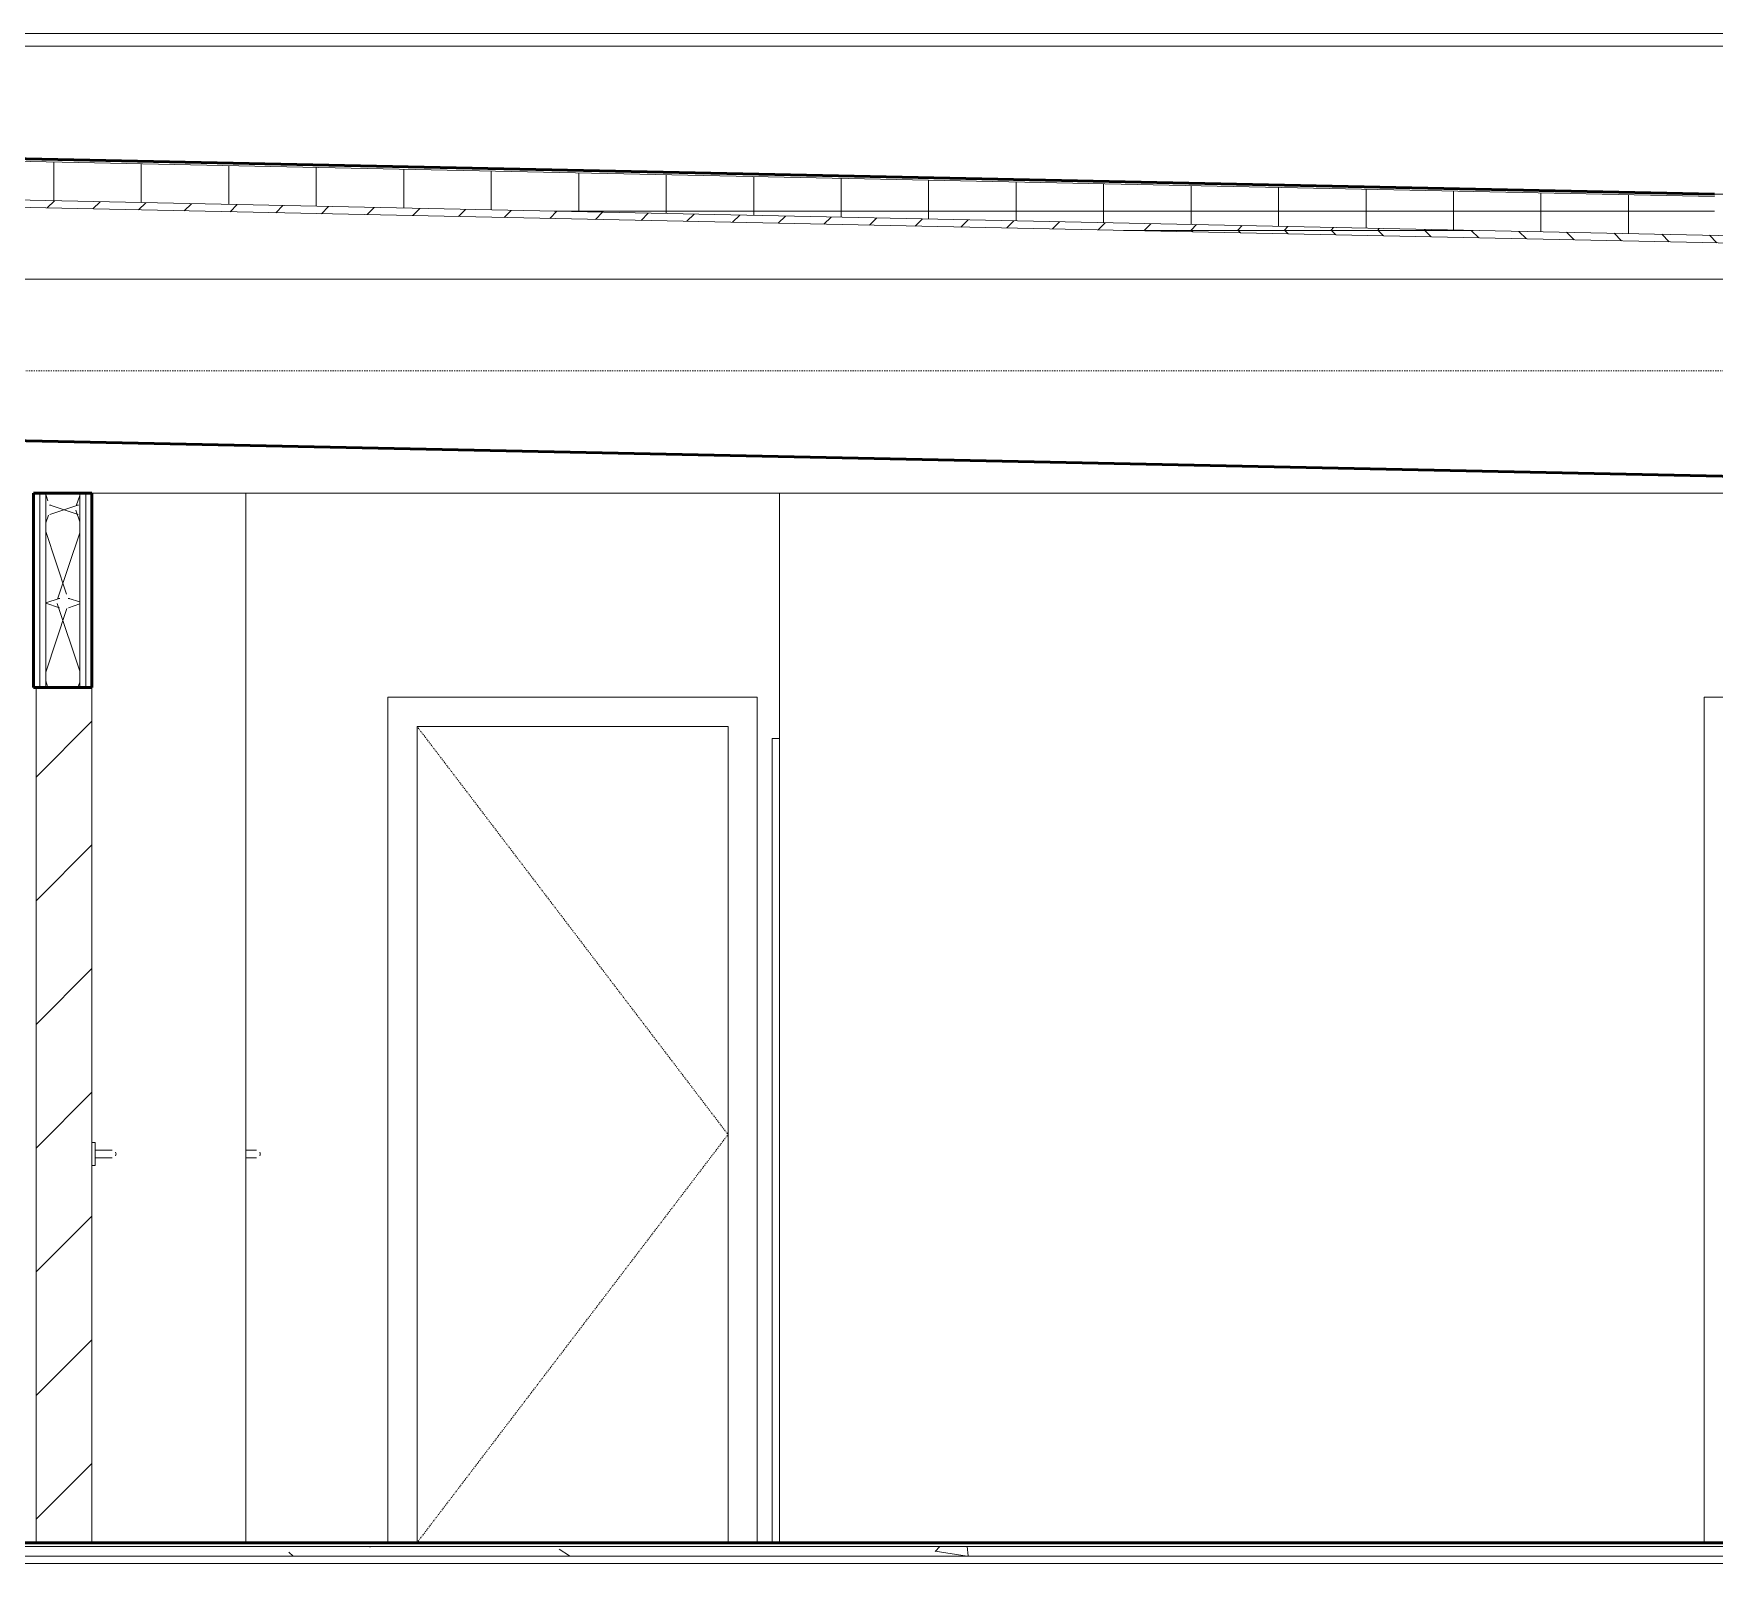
# Model space of a CAD drawing. Header units: inches. Extents: x -4169 to 1217, y -214 to 588.
# Drawn here: x 384.7 to 557.6, y 265.9 to 423.3 of the extents above; entities that cross this region are included whole.
import ezdxf

# ---------------------------------------------------------------- set-up
doc = ezdxf.new("R2010")
doc.units = ezdxf.units.IN
doc.header["$MEASUREMENT"] = 0
for name, pattern in [('Aligning Line 1_8_', [0.25, 0.125, -0.125]), ('Dash 1_16_', [0.125, 0.0625, -0.0625]), ('Grid Line 1_2_', [0.875, 0.5, -0.125, 0.125, -0.125])]:
    doc.linetypes.add(name, pattern=pattern)
for name, color, linetype, lineweight in [('0-5', 10, 'Continuous', 13), ('0-6', 90, 'Continuous', 5), ('A-DOOR-1', 7, 'Dash 1_16_', 9), ('A-DOOR-2', 7, 'Continuous', 9), ('A-DOOR-3', 31, 'Continuous', 9), ('A-DOOR-FRAM-1', 7, 'Continuous', 9), ('A-DOOR-FRAM-2', 50, 'Continuous', 20), ('A-FLOR-3', 192, 'Continuous', 50), ('A-FLOR-LEVL-1', 51, 'Grid Line 1_2_', 9), ('A-FLOR-MCUT', 51, 'Continuous', 13), ('A-FLOR-PATT-1', 8, 'Continuous', 9), ('A-ROOF', 132, 'Continuous', 13), ('A-ROOF-1', 132, 'Continuous', 50), ('A-ROOF-PATT-1', 132, 'Continuous', 9), ('A-WALL', 113, 'Continuous', 13), ('A-WALL-1', 10, 'Continuous', 13), ('A-WALL-PATT-1', 53, 'Continuous', 9), ('G-ANNO-SYMB-1', 254, 'Aligning Line 1_8_', 9), ('I-WALL-2', 250, 'Continuous', 50)]:
    doc.layers.add(name, color=color, linetype=linetype, lineweight=lineweight)

# ---------------------------------------------------------------- blocks, each defined once
blk = doc.blocks.new('CTR - 2nd Phase_rvt-2-BUILDING ELEVATION - COURTYARD - LOOKING WEST')
at = {"layer": 'A-FLOR-LEVL-1'}
for p, q in [((1814.21, 398), (4168.71, 398)), ((1814.21, 268), (4168.71, 268))]:
    blk.add_line(p, q, dxfattribs=at)
at = {"layer": 'G-ANNO-SYMB-1'}
blk.add_line((1910.93, 388.59), (4072.03, 388.59), dxfattribs=at)
blk = doc.blocks.new('Single-Flush - 32_ x 84_-1372863-BUILDING ELEVATION - COURTYARD - LOOKING WEST')
at = {"layer": 'A-DOOR-1'}
for p in [(3532.4, 84), (3532.4, 0)]:
    blk.add_line(p, (3564.4, 42), dxfattribs=at)
at = {"layer": 'A-DOOR-FRAM-1'}
for p, q in [((3529.4, 87), (3529.4, 0)), ((3567.4, 87), (3529.4, 87)), ((3567.4, 0), (3567.4, 87)), ((3532.4, 0), (3532.4, 84)), ((3532.4, 84), (3564.4, 84)), ((3564.4, 84), (3564.4, 0))]:
    blk.add_line(p, q, dxfattribs=at)
blk = doc.blocks.new('Single-Flush - 36_ x 84_-1372824-BUILDING ELEVATION - COURTYARD - LOOKING WEST')
at = {"layer": 'A-DOOR-1'}
for p in [(3709.8, 352), (3709.8, 268)]:
    blk.add_line(p, (3673.8, 310), dxfattribs=at)
at = {"layer": 'A-DOOR-FRAM-1'}
for p, q in [((3670.8, 355), (3670.8, 268)), ((3712.8, 355), (3670.8, 355)), ((3712.8, 268), (3712.8, 355)), ((3673.8, 268), (3673.8, 352)), ((3673.8, 352), (3709.8, 352)), ((3709.8, 352), (3709.8, 268))]:
    blk.add_line(p, q, dxfattribs=at)
blk = doc.blocks.new('Door-Passage-Single-Flush - 36_ x 80_-1699788-BUILDING ELEVATION - COURTYARD - LOOKING WEST')
at = {"layer": 'A-DOOR-2'}
for p, q in [((3521.24, 308.39), (3520.75, 308.39)), ((3520.75, 307.61), (3521.24, 307.61))]:
    blk.add_line(p, q, dxfattribs=at)
at = {"layer": 'A-DOOR-2', "flags": 128}
for points in [[(3521.84, 308.39), (3521.83, 308.39), (3521.83, 308.39), (3521.83, 308.39), (3521.83, 308.39), (3521.82, 308.39), (3521.82, 308.39), (3521.81, 308.39), (3521.81, 308.39), (3521.8, 308.39), (3521.79, 308.39), (3521.78, 308.39), (3521.77, 308.39), (3521.76, 308.39), (3521.75, 308.39), (3521.73, 308.39), (3521.72, 308.39), (3521.7, 308.39), (3521.69, 308.39), (3521.67, 308.39), (3521.66, 308.39), (3521.64, 308.39), (3521.62, 308.39), (3521.6, 308.39), (3521.58, 308.39), (3521.56, 308.39), (3521.54, 308.39), (3521.52, 308.39), (3521.5, 308.39), (3521.48, 308.39), (3521.46, 308.39), (3521.44, 308.39), (3521.41, 308.39), (3521.39, 308.39), (3521.37, 308.39), (3521.35, 308.39), (3521.32, 308.39), (3521.3, 308.39), (3521.27, 308.39), (3521.25, 308.39), (3521.24, 308.39)], [(3521.24, 307.61), (3521.27, 307.61), (3521.29, 307.61), (3521.32, 307.61), (3521.34, 307.61), (3521.36, 307.61), (3521.39, 307.61), (3521.41, 307.61), (3521.43, 307.61), (3521.45, 307.61), (3521.47, 307.61), (3521.5, 307.61), (3521.52, 307.61), (3521.54, 307.61), (3521.56, 307.61), (3521.58, 307.61), (3521.6, 307.61), (3521.62, 307.61), (3521.63, 307.61), (3521.65, 307.61), (3521.67, 307.61), (3521.68, 307.61), (3521.7, 307.61), (3521.71, 307.61), (3521.73, 307.61), (3521.74, 307.61), (3521.75, 307.61), (3521.77, 307.61), (3521.78, 307.61), (3521.79, 307.61), (3521.8, 307.61), (3521.8, 307.61), (3521.81, 307.61), (3521.82, 307.61), (3521.82, 307.61), (3521.83, 307.61), (3521.83, 307.61), (3521.83, 307.61), (3521.83, 307.61), (3521.84, 307.61)]]:
    blk.add_lwpolyline(points, dxfattribs=at)
at = {"layer": 'A-DOOR-2'}
for start, end in [(90, 97.2275), (0, 30), (330, 0), (262.7725, 270)]:
    blk.add_arc((3521.84, 308), 0.394, start, end, dxfattribs=at)
blk = doc.blocks.new('FOLDING_SLIDING CLOSET - 48_ x 80_-1372832-BUILDING ELEVATION - COURTYARD - LOOKING WEST')
at = {"layer": 'A-DOOR-2'}
for p, q in [((3568.24, 82.75), (3568.99, 82.75)), ((3568.24, 0), (3568.24, 82.75))]:
    blk.add_line(p, q, dxfattribs=at)
blk = doc.blocks.new('CTR - 1st Phase - Unit Layouts_rvt-2-BUILDING ELEVATION - COURTYARD - LOOKING WEST')
at = {"layer": 'A-WALL-1'}
for p, q in [((3520.75, 376), (3504.92, 376)), ((3575.67, 376), (3520.75, 376)), ((3520.75, 268), (3520.75, 376)), ((3575.67, 268), (3575.67, 376)), ((3575.67, 376), (3580.42, 376)), ((3756.47, 376), (3580.42, 376))]:
    blk.add_line(p, q, dxfattribs=at)
at = {"layer": '0-5'}
for name, p in [('Single-Flush - 32_ x 84_-1372863-BUILDING ELEVATION - COURTYARD - LOOKING WEST', (5.97, 268)), ('Single-Flush - 36_ x 84_-1372824-BUILDING ELEVATION - COURTYARD - LOOKING WEST', (0, 0)), ('FOLDING_SLIDING CLOSET - 48_ x 80_-1372832-BUILDING ELEVATION - COURTYARD - LOOKING WEST', (6.68, 268)), ('Door-Passage-Single-Flush - 36_ x 80_-1699788-BUILDING ELEVATION - COURTYARD - LOOKING WEST', (0, 0))]:
    blk.add_blockref(name, p, dxfattribs=at)
blk = doc.blocks.new('HOLLOW METAL - UNIT DOOR-V63-BUILDING ELEVATION - COURTYARD - LOOKING WEST')
at = {"layer": 'A-DOOR-3'}
h = blk.add_hatch(dxfattribs=at)
h.set_pattern_fill('FP_21', color=256, style=0, pattern_type=2)
h.set_pattern_definition([(45, (0, 0), (-6.36396, 6.36396), [])])
h.paths.add_polyline_path([(3504.92, 268), (3504.92, 356), (3499.17, 356), (3499.17, 268)], flags=0)
at = {"layer": 'A-DOOR-2'}
for p, q in [((3505.24, 309.18), (3504.92, 309.18)), ((3505.24, 309.18), (3505.24, 308)), ((3506.42, 308.39), (3505.24, 308.39)), ((3505.24, 308), (3505.24, 306.82)), ((3504.92, 306.82), (3505.24, 306.82)), ((3505.24, 307.61), (3506.42, 307.61))]:
    blk.add_line(p, q, dxfattribs=at)
at = {"layer": 'A-DOOR-2', "flags": 128}
for points in [[(3507.01, 308.39), (3507.01, 308.39), (3507.01, 308.39), (3507.01, 308.39), (3507, 308.39), (3507, 308.39), (3506.99, 308.39), (3506.99, 308.39), (3506.98, 308.39), (3506.97, 308.39), (3506.96, 308.39), (3506.95, 308.39), (3506.94, 308.39), (3506.93, 308.39), (3506.92, 308.39), (3506.91, 308.39), (3506.89, 308.39), (3506.88, 308.39), (3506.86, 308.39), (3506.85, 308.39), (3506.83, 308.39), (3506.81, 308.39), (3506.8, 308.39), (3506.78, 308.39), (3506.76, 308.39), (3506.74, 308.39), (3506.72, 308.39), (3506.7, 308.39), (3506.68, 308.39), (3506.66, 308.39), (3506.63, 308.39), (3506.61, 308.39), (3506.59, 308.39), (3506.57, 308.39), (3506.54, 308.39), (3506.52, 308.39), (3506.5, 308.39), (3506.47, 308.39), (3506.45, 308.39), (3506.43, 308.39), (3506.42, 308.39)], [(3506.42, 307.61), (3506.44, 307.61), (3506.47, 307.61), (3506.49, 307.61), (3506.51, 307.61), (3506.54, 307.61), (3506.56, 307.61), (3506.58, 307.61), (3506.61, 307.61), (3506.63, 307.61), (3506.65, 307.61), (3506.67, 307.61), (3506.69, 307.61), (3506.71, 307.61), (3506.73, 307.61), (3506.75, 307.61), (3506.77, 307.61), (3506.79, 307.61), (3506.81, 307.61), (3506.83, 307.61), (3506.84, 307.61), (3506.86, 307.61), (3506.87, 307.61), (3506.89, 307.61), (3506.9, 307.61), (3506.92, 307.61), (3506.93, 307.61), (3506.94, 307.61), (3506.95, 307.61), (3506.96, 307.61), (3506.97, 307.61), (3506.98, 307.61), (3506.99, 307.61), (3506.99, 307.61), (3507, 307.61), (3507, 307.61), (3507.01, 307.61), (3507.01, 307.61), (3507.01, 307.61), (3507.01, 307.61)]]:
    blk.add_lwpolyline(points, dxfattribs=at)
at = {"layer": 'A-DOOR-2'}
for start, end in [(90, 97.2275), (0, 30), (330, 0), (262.7725, 270)]:
    blk.add_arc((3507.01, 308), 0.394, start, end, dxfattribs=at)
at = {"layer": 'A-DOOR-FRAM-2'}
for p, q in [((3504.92, 356), (3499.17, 356)), ((3499.17, 356), (3499.17, 268)), ((3504.92, 268), (3504.92, 356)), ((3499.17, 268), (3504.92, 268))]:
    blk.add_line(p, q, dxfattribs=at)
blk = doc.blocks.new('CTR - 1st Phase - Common Walls_rvt-2-BUILDING ELEVATION - COURTYARD - LOOKING WEST')
at = {"layer": 'A-WALL-PATT-1'}
h = blk.add_hatch(dxfattribs=at)
h.set_pattern_fill('FP_20', color=256, style=0, pattern_type=2)
h.set_pattern_definition([(161.57, (0.48, 0.48), (-3.83995378, -1.544e-05), [0, -27.322, 3.034, 0]), (18.43, (-0.48, 0.48), (-3.83995378, 1.544e-05), [0, -27.322, 3.034, 0]), (108.43, (0.48, 0.48), (1.919622, -9.6005246), [9.106, -21.25]), (71.57, (-0.48, 0.48), (1.919622, 9.6005246), [9.106, -21.25])])
h.paths.add_polyline_path([(3503.67, 356), (3503.67, 376), (3500.17, 376), (3500.17, 356)], flags=0)
at = {"layer": 'A-FLOR-LEVL-1'}
for p, q in [((1814.21, 398), (4168.71, 398)), ((1814.21, 268), (4168.71, 268))]:
    blk.add_line(p, q, dxfattribs=at)
at = {"layer": 'A-WALL-1'}
for p, q in [((3499.55, 356), (3499.55, 376)), ((3500.17, 356), (3500.17, 376)), ((3503.67, 356), (3503.67, 376)), ((3504.3, 356), (3504.3, 376))]:
    blk.add_line(p, q, dxfattribs=at)
at = {"layer": 'I-WALL-2'}
for p, q in [((3504.92, 376), (3498.92, 376)), ((3498.92, 376), (3498.92, 356)), ((3504.92, 356), (3504.92, 376)), ((3498.92, 356), (3504.92, 356))]:
    blk.add_line(p, q, dxfattribs=at)
at = {"layer": '0-5'}
blk.add_blockref('HOLLOW METAL - UNIT DOOR-V63-BUILDING ELEVATION - COURTYARD - LOOKING WEST', (0, 0), dxfattribs=at)
blk = doc.blocks.new('Basic Wall _ EXT - FIBER CEMENT - SMALL - ___-1939673-BUILDING ELEVATION - COURTYARD - LOOKING WEST')
at = {"layer": 'A-WALL'}
blk.add_line((3855.16, 423.28), (3405.58, 423.28), dxfattribs=at)

msp = doc.modelspace()

# ---------------------------------------------------------------- hatches: boundary and pattern name
at = {"layer": 'A-FLOR-PATT-1'}
h = msp.add_hatch(dxfattribs=at)
h.set_pattern_fill('FP_44', color=256, style=0, pattern_type=2)
h.set_pattern_definition([(50, (-3114.207, 0), (27.5427, -2.40992), [2.88, -31.68]), (355, (-3114.207, 0), (-5.32784, 28.88427), [2.304, -25.344]), (100.451, (-3111.912, -0.2), (22.21532, 26.47393), [2.448, -26.924]), (46.184, (-3114.207, 7.68), (40.98187, -6.35642), [4.32, -47.52]), (96.636, (-3110.792, 7.15), (35.89075, 37.4062), [3.671, -40.386]), (351.184, (-3114.207, 7.68), (35.89097, 37.4062), [3.456, -38.016]), (21, (-3110.367, 5.76), (22.92104, -15.46073), [2.88, -31.68]), (326, (-3110.367, 5.76), (9.34353, 27.84574), [2.304, -25.344]), (71.451, (-3108.457, 4.472), (32.26477, 12.38442), [2.448, -26.924]), (37.5, (-3114.207, 0), (0.466855, 12.782707), [1.267, -23.77, 1.267, -24.461, -25.44]), (37.5, (-3114.207, 0), (0.466855, 12.782707), [-50.765, 1.267, -24.173]), (7.5, (-3114.207, 0), (10.10159, 15.14509), [1.267, -13.402, 1.267, -23.194, -9.696]), (7.5, (-3114.207, 0), (10.10159, 15.14509), [-39.13, 1.267, -8.429]), (327.5, (-3122.77, 0), (20.49916, -0.86578), [1.267, -8.333, 1.267, -28.685, -39.744]), (327.5, (-3122.77, 0), (20.49916, -0.86578), [-39.552, 1.267, -38.477]), (317.5, (-3126.61, 0), (22.39478, 3.84429), [1.267, -11.213, 1.267, -18.624, -28.224]), (317.5, (-3126.61, 0), (22.39478, 3.84429), [-32.371, 1.267, -26.957])])
h.paths.add_polyline_path([(451.3146, 266.625), (738.2666, 266.625), (738.2666, 267.625), (288.5916, 267.625), (288.5916, 266.625), (417.5474, 266.625)], flags=0)
at = {"layer": 'A-ROOF-PATT-1'}
h = msp.add_hatch(dxfattribs=at)
h.set_pattern_fill('FP_57', color=256, style=0, pattern_type=2)
h.set_pattern_definition([(0, (-3114.207, 0), (0, 9), []), (90, (-3114.207, 0), (-9, 6e-16), [])])
h.paths.add_polyline_path([(738.2666, 398.7554), (738.2666, 402.7562), (737.6416, 402.7693), (737.6416, 402.5193), (557.6416, 402.5184), (687.6854, 399.8091)], flags=0)
h.paths.add_polyline_path([(557.6416, 402.5193), (557.6416, 406.5193), (293.4666, 412.0229), (293.4666, 408.022), (552.6164, 402.624)], flags=0)
h = msp.add_hatch(dxfattribs=at)
h.set_pattern_fill('FP_45', color=256, style=0, pattern_type=2)
h.set_pattern_definition([(0, (-3114.207, 0), (0, 4.798), []), (315, (-3114.207, 0), (4.7984266, 0), [6.786, -6.786]), (45, (-3114.207, 0), (4.7984266, 0), [6.786, -6.786])])
h.paths.add_polyline_path([(738.2666, 398.0052), (738.2666, 398.7554), (293.4666, 408.022), (293.4666, 407.2719), (687.6854, 399.059)], flags=0)

# ---------------------------------------------------------------- linework, layer by layer
at = {"layer": 'A-FLOR-3'}
msp.add_line((737.6416, 268), (288.5916, 268), dxfattribs=at)
at = {"layer": 'A-FLOR-LEVL-1'}
for p, q in [((-1299.2508, 398), (1053.7573, 398)), ((-1299.2508, 268), (1053.7573, 268))]:
    msp.add_line(p, q, dxfattribs=at)
at = {"layer": 'A-FLOR-MCUT'}
for p, q in [((738.2666, 267.875), (288.5916, 267.875)), ((738.2666, 267.625), (288.5916, 267.625)), ((738.2666, 266.625), (288.5916, 266.625)), ((743.7666, 265.875), (288.5916, 265.875))]:
    msp.add_line(p, q, dxfattribs=at)
at = {"layer": 'A-ROOF'}
for p, q in [((557.6416, 406.5193), (293.4666, 412.0229)), ((738.2666, 398.7554), (293.4666, 408.022)), ((738.2666, 398.0052), (293.4666, 407.2719)), ((557.6416, 406.7693), (737.6416, 406.7693))]:
    msp.add_line(p, q, dxfattribs=at)
at = {"layer": 'A-ROOF-1'}
for p, q in [((557.6416, 406.7693), (293.4666, 412.273)), ((293.4666, 383.2667), (738.2666, 374))]:
    msp.add_line(p, q, dxfattribs=at)
at = {"layer": 'A-WALL'}
msp.add_line((737.6416, 422), (294.7166, 422), dxfattribs=at)

# ---------------------------------------------------------------- block references
at = {"layer": '0-6'}
for name in ['CTR - 2nd Phase_rvt-2-BUILDING ELEVATION - COURTYARD - LOOKING WEST', 'CTR - 1st Phase - Common Walls_rvt-2-BUILDING ELEVATION - COURTYARD - LOOKING WEST', 'CTR - 1st Phase - Unit Layouts_rvt-2-BUILDING ELEVATION - COURTYARD - LOOKING WEST']:
    msp.add_blockref(name, (-3114.2072, 0), dxfattribs=at)
at = {"layer": 'A-WALL'}
msp.add_blockref('Basic Wall _ EXT - FIBER CEMENT - SMALL - ___-1939673-BUILDING ELEVATION - COURTYARD - LOOKING WEST', (-3114.2072, 0), dxfattribs=at)

doc.saveas('drawing.dxf')
